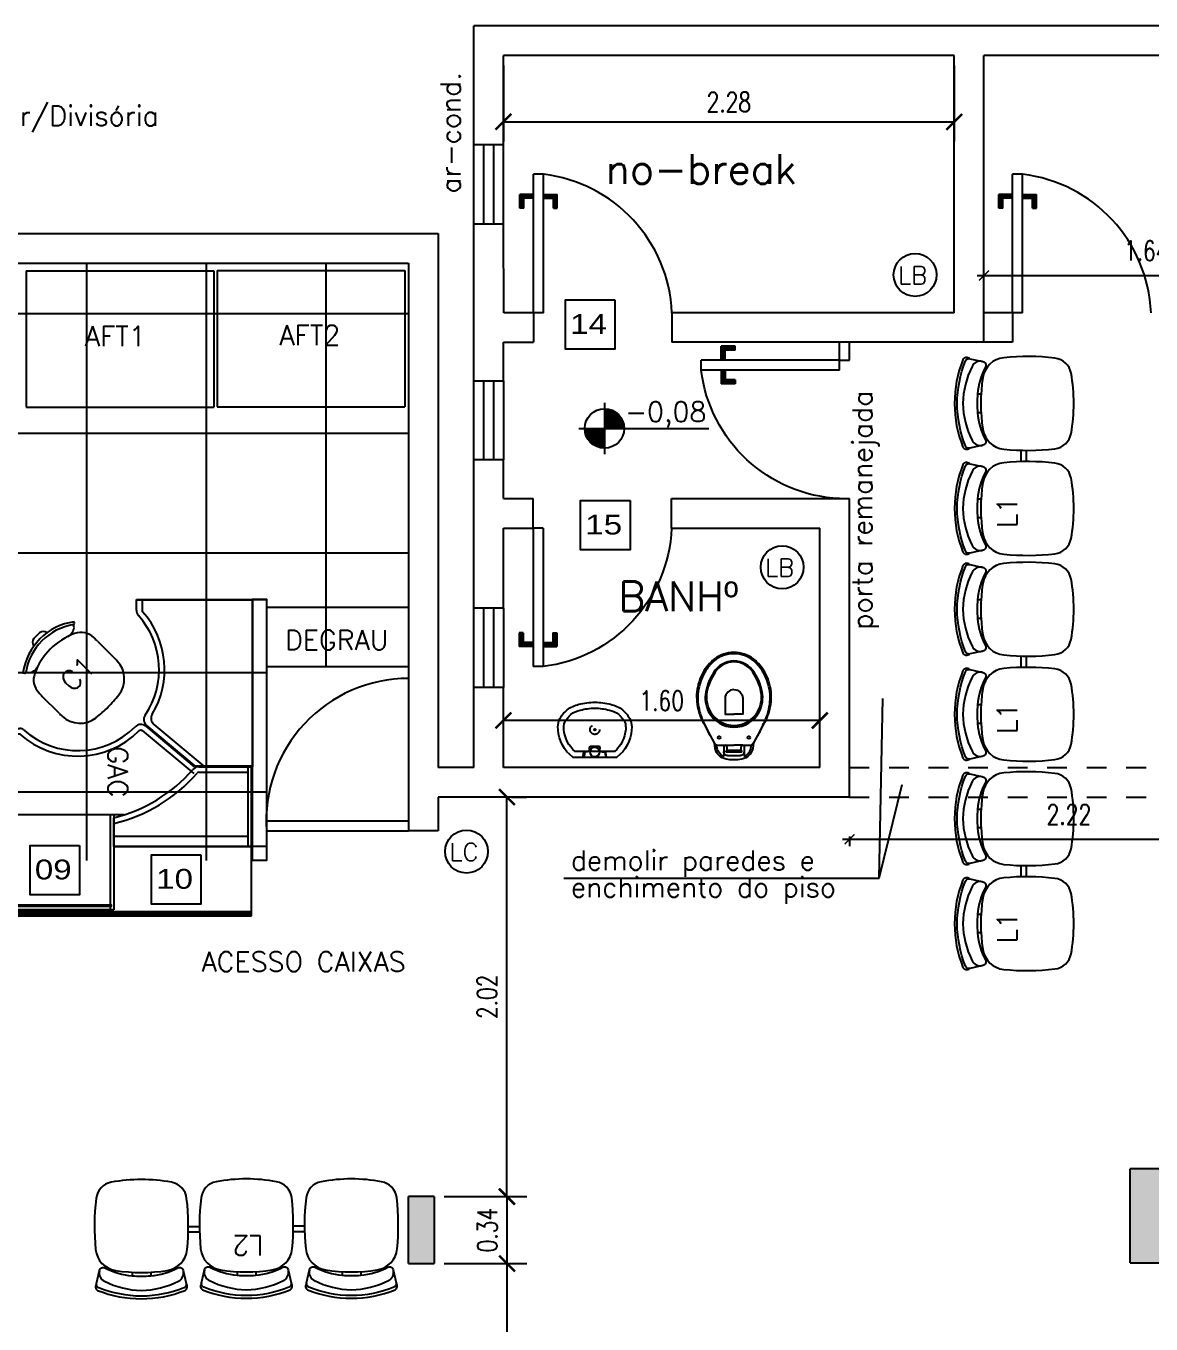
# Model space of a CAD drawing. Extents: x -36.1 to 57, y 1.4 to 46.9.
# Drawn here: x -6.8 to -1.11, y 9.11 to 15.68 of the extents above; entities that cross this region are included whole.
import ezdxf

# ---------------------------------------------------------------- set-up
doc = ezdxf.new("R2010")
doc.units = 0
doc.header["$LTSCALE"] = 0.02
doc.header["$PDMODE"] = 2
doc.linetypes.add('DASHDOT', pattern=[1, 0.5, -0.25, 0, -0.25])
doc.linetypes.add('HIDDEN', pattern=[0.375, 0.25, -0.125])
doc.layers.get('0').update_dxf_attribs({"linetype": 'CONTINUOUS'})
doc.layers.get('DEFPOINTS').update_dxf_attribs({"linetype": 'CONTINUOUS'})
for name, color, linetype in [('A-COTAS', 6, 'CONTINUOUS'), ('ACESSORIOS', 6, 'CONTINUOUS'), ('BLOCOS', 1, 'CONTINUOUS'), ('CADEIRAS', 6, 'CONTINUOUS'), ('CODIGO', 6, 'CONTINUOUS'), ('COTAS', 6, 'CONTINUOUS'), ('DEMOLIR', 4, 'HIDDEN'), ('DIVISORIA', 5, 'CONTINUOUS'), ('ESQUADRIA', 1, 'CONTINUOUS'), ('ESQUADRIA-F', 6, 'CONTINUOUS'), ('ESQUADRIAS-F', 6, 'CONTINUOUS'), ('ESQUADRIAS-G', 1, 'CONTINUOUS'), ('MESA-SUP', 5, 'CONTINUOUS'), ('MESAS', 1, 'CONTINUOUS'), ('PAREDE-SOL', 251, 'CONTINUOUS'), ('PAREDES', 7, 'CONTINUOUS'), ('PISO', 6, 'CONTINUOUS'), ('PISOELEVADO', 6, 'CONTINUOUS'), ('SAN', 6, 'CONTINUOUS'), ('TEXTO', 7, 'CONTINUOUS'), ('TEXTO-F', 6, 'CONTINUOUS')]:
    doc.layers.add(name, color=color, linetype=linetype)
doc.styles.add('COTAS', font='romans.shx', dxfattribs={"width": 0.75})
doc.styles.add('NUMERO', font='arial.ttf', dxfattribs={"width": 1.2, "height": 0.4})
doc.styles.add('ROMANS', font='simplex.shx')
doc.dimstyles.new('COTAS', dxfattribs={"dimtxt": 0.1, "dimasz": 0.08, "dimexe": 0.1, "dimexo": 0.05, "dimgap": 0.05, "dimtad": 1, "dimzin": 0, "dimdsep": 46, "dimtxsty": 'COTAS', "dimblk1": 'ARCHTICK', "dimblk2": 'ARCHTICK', "dimsah": 1, "dimcen": 2.5, "dimclrt": 1, "dimadec": 0, "dimazin": 0, "dimtfac": 1, "dimtdec": 4, "dimtmove": 2, "dimatfit": 3, "dimldrblk": 'ARCHTICK', "dimfxl": 1, "dimtvp": 1, "dimtolj": 1, "dimtzin": 0, "dimarcsym": 0})
doc.dimstyles.new('COTAS_50', dxfattribs={"dimscale": 50, "dimtxt": 0.002, "dimasz": 0.001, "dimexe": 0.0007, "dimexo": 0.004, "dimgap": 0.0015, "dimtad": 1, "dimzin": 0, "dimdsep": 46, "dimtxsty": 'COTAS', "dimblk1": 'ARCHTICK', "dimblk2": 'ARCHTICK', "dimsah": 1, "dimcen": 0.003, "dimdle": 0.0007, "dimaunit": 1, "dimadec": 0, "dimazin": 0, "dimtfac": 1, "dimtdec": 0, "dimtix": 1, "dimtmove": 0, "dimatfit": 3, "dimldrblk": 'ARCHTICK', "dimfxl": 1, "dimtolj": 1, "dimtzin": 0, "dimarcsym": 0})

# ---------------------------------------------------------------- blocks, each defined once
blk = doc.blocks.new('_ARCHTICK')
at = {"color": 0, "linetype": 'ByBlock', "const_width": 0.15}
blk.add_lwpolyline([(-0.5, -0.5), (0.5, 0.5)], dxfattribs=at)
blk = doc.blocks.new('*D77')
at = {"color": 0, "linetype": 'ByBlock'}
for p, q in [((-4.3657, 28.7903), (-4.3657, 30.8103)), ((-4.3426, 30.8103), (-4.2657, 30.8103)), ((-4.6826, 28.7903), (-4.2657, 28.7903))]:
    blk.add_line(p, q, dxfattribs=at)
at = {"layer": 'DEFPOINTS', "color": 0, "linetype": 'ByBlock'}
for p in [(-4.3926, 30.8103), (-4.3657, 30.8103), (-4.7326, 28.7903)]:
    blk.add_point(p, dxfattribs=at)
at = {"color": 0, "linetype": 'ByBlock', "xscale": 0.08, "yscale": 0.08, "zscale": 0.08}
for p, rotation in [((-4.3657, 30.8103), 90), ((-4.3657, 28.7903), 270)]:
    blk.add_blockref('_ARCHTICK', p, dxfattribs=dict(at, rotation=rotation))
at = {"color": 1, "linetype": 'ByBlock', "insert": (-4.4657, 29.8003), "char_height": 0.1, "attachment_point": 5, "rotation": 90, "style": 'COTAS'}
blk.add_mtext('\\A1;2.02', dxfattribs=at)
blk = doc.blocks.new('*D75')
at = {"color": 0, "linetype": 'ByBlock'}
for p, q in [((-4.6826, 28.4508), (-4.2646, 28.4508)), ((-4.3646, 24.5808), (-4.3646, 28.4508)), ((-4.8129, 24.5808), (-4.2646, 24.5808))]:
    blk.add_line(p, q, dxfattribs=at)
at = {"layer": 'DEFPOINTS', "color": 0, "linetype": 'ByBlock'}
for p in [(-4.7326, 28.4508), (-4.3646, 28.4508), (-4.8629, 24.5808)]:
    blk.add_point(p, dxfattribs=at)
at = {"color": 0, "linetype": 'ByBlock', "xscale": 0.08, "yscale": 0.08, "zscale": 0.08}
for p, rotation in [((-4.3646, 28.4508), 90), ((-4.3646, 24.5808), 270)]:
    blk.add_blockref('_ARCHTICK', p, dxfattribs=dict(at, rotation=rotation))
at = {"color": 1, "linetype": 'ByBlock', "insert": (-4.4646, 26.5158), "char_height": 0.1, "attachment_point": 5, "rotation": 90, "style": 'COTAS'}
blk.add_mtext('\\A1;3.87', dxfattribs=at)
blk = doc.blocks.new('*D76')
at = {"color": 0, "linetype": 'ByBlock'}
for p, q in [((-4.6826, 28.7903), (-4.2646, 28.7903)), ((-4.3646, 28.4508), (-4.3646, 28.7903)), ((-4.6826, 28.4508), (-4.2646, 28.4508))]:
    blk.add_line(p, q, dxfattribs=at)
at = {"layer": 'DEFPOINTS', "color": 0, "linetype": 'ByBlock'}
for p in [(-4.7326, 28.7903), (-4.3646, 28.7903), (-4.7326, 28.4508)]:
    blk.add_point(p, dxfattribs=at)
at = {"color": 0, "linetype": 'ByBlock', "xscale": 0.08, "yscale": 0.08, "zscale": 0.08}
for p, rotation in [((-4.3646, 28.7903), 90), ((-4.3646, 28.4508), 270)]:
    blk.add_blockref('_ARCHTICK', p, dxfattribs=dict(at, rotation=rotation))
at = {"color": 1, "linetype": 'ByBlock', "insert": (-4.4646, 28.6205), "char_height": 0.1, "attachment_point": 5, "rotation": 90, "style": 'COTAS'}
blk.add_mtext('\\A1;0.34', dxfattribs=at)
blk = doc.blocks.new('AFT1')
at = {"layer": 'MESAS'}
for p, q in [((0, 0), (0.95, 0)), ((0, 0), (0, -0.69)), ((0.95, 0), (0.95, -0.69)), ((0, -0.69), (0.95, -0.69))]:
    blk.add_line(p, q, dxfattribs=at)
at = {"layer": 'CODIGO', "style": 'ROMANS'}
blk.add_text('AFT1', height=0.1, dxfattribs=at).set_placement((0.2969, -0.3813))
blk = doc.blocks.new('*X16')
at = {"color": 0}
for p, q in [((1170.7261, 1261.4762), (1170.7313, 1261.4814)), ((1170.7261, 1261.4709), (1170.7321, 1261.4769)), ((1170.7261, 1261.4656), (1170.7321, 1261.4716)), ((1170.7261, 1261.4603), (1170.7321, 1261.4663)), ((1170.7261, 1261.455), (1170.7321, 1261.461)), ((1170.7261, 1261.4497), (1170.7321, 1261.4557)), ((1170.7261, 1261.4444), (1170.7321, 1261.4504)), ((1170.7261, 1261.4391), (1170.7321, 1261.4451)), ((1170.7261, 1261.4338), (1170.7321, 1261.4398)), ((1170.7261, 1261.4285), (1170.7321, 1261.4345)), ((1170.7261, 1261.4232), (1170.7321, 1261.4292)), ((1170.7261, 1261.4179), (1170.7321, 1261.4239)), ((1170.7261, 1261.4126), (1170.7321, 1261.4186)), ((1170.7261, 1261.4073), (1170.7321, 1261.4133)), ((1170.7261, 1261.402), (1170.7321, 1261.408)), ((1170.7261, 1261.3967), (1170.7321, 1261.4027)), ((1170.7261, 1261.3914), (1170.7321, 1261.3974)), ((1170.7261, 1261.3861), (1170.7321, 1261.3921)), ((1170.7261, 1261.3808), (1170.7321, 1261.3868)), ((1170.7261, 1261.3755), (1170.7321, 1261.3815)), ((1170.7261, 1261.3702), (1170.7321, 1261.3762)), ((1170.7261, 1261.3649), (1170.7321, 1261.3709)), ((1170.7261, 1261.3595), (1170.7321, 1261.3655)), ((1170.7261, 1261.3542), (1170.7321, 1261.3602)), ((1170.7261, 1261.3489), (1170.7321, 1261.3549)), ((1170.7261, 1261.3436), (1170.7321, 1261.3496)), ((1170.7261, 1261.3383), (1170.7321, 1261.3443)), ((1170.7261, 1261.333), (1170.7321, 1261.339)), ((1170.7261, 1261.3277), (1170.7321, 1261.3337)), ((1170.7261, 1261.3224), (1170.7321, 1261.3284)), ((1170.7261, 1261.3171), (1170.7321, 1261.3231)), ((1170.7261, 1261.3118), (1170.7321, 1261.3178)), ((1170.7261, 1261.3065), (1170.7321, 1261.3125)), ((1170.7261, 1261.3012), (1170.7321, 1261.3072)), ((1170.7261, 1261.2959), (1170.7321, 1261.3019)), ((1170.7261, 1261.2906), (1170.7321, 1261.2966)), ((1170.7261, 1261.2853), (1170.7321, 1261.2913)), ((1170.7261, 1261.28), (1170.7321, 1261.286)), ((1170.7261, 1261.2747), (1170.7321, 1261.2807)), ((1170.7261, 1261.2694), (1170.7321, 1261.2754)), ((1170.7261, 1261.2641), (1170.7321, 1261.2701)), ((1170.7261, 1261.2588), (1170.7321, 1261.2648)), ((1170.7261, 1261.2535), (1170.7321, 1261.2595)), ((1170.7261, 1261.2482), (1170.7321, 1261.2542)), ((1170.7261, 1261.2429), (1170.7321, 1261.2489)), ((1170.7261, 1261.2376), (1170.7321, 1261.2436)), ((1170.7261, 1261.2323), (1170.7321, 1261.2383)), ((1170.7261, 1261.227), (1170.7321, 1261.233)), ((1170.7261, 1261.2217), (1170.7321, 1261.2277)), ((1170.7261, 1261.2164), (1170.7321, 1261.2224)), ((1170.7261, 1261.2111), (1170.7321, 1261.2171)), ((1170.7261, 1261.2058), (1170.7321, 1261.2118)), ((1170.7261, 1261.2005), (1170.7321, 1261.2065)), ((1170.7261, 1261.1951), (1170.7321, 1261.2011)), ((1170.7261, 1261.1898), (1170.7321, 1261.1958)), ((1170.7261, 1261.1845), (1170.7321, 1261.1905)), ((1170.7261, 1261.1792), (1170.7321, 1261.1852)), ((1170.7261, 1261.1739), (1170.7321, 1261.1799)), ((1170.7261, 1261.1686), (1170.7321, 1261.1746)), ((1170.7261, 1261.1633), (1170.7321, 1261.1693)), ((1170.7261, 1261.158), (1170.7321, 1261.164)), ((1170.7261, 1261.1527), (1170.7321, 1261.1587)), ((1170.7261, 1261.1474), (1170.7321, 1261.1534)), ((1170.7261, 1261.1421), (1170.7321, 1261.1481)), ((1170.7261, 1261.1368), (1170.7321, 1261.1428)), ((1170.7261, 1261.1315), (1170.7321, 1261.1375)), ((1170.7261, 1261.1262), (1170.7321, 1261.1322)), ((1170.7261, 1261.1209), (1170.7321, 1261.1269)), ((1170.7261, 1261.1156), (1170.7321, 1261.1216)), ((1170.7261, 1261.1103), (1170.7321, 1261.1163)), ((1170.7261, 1261.105), (1170.7321, 1261.111)), ((1170.7261, 1261.0997), (1170.7321, 1261.1057)), ((1170.7261, 1261.0944), (1170.7321, 1261.1004)), ((1170.7261, 1261.0891), (1170.7321, 1261.0951)), ((1170.7261, 1261.0838), (1170.7321, 1261.0898)), ((1170.7261, 1261.0785), (1170.7321, 1261.0845)), ((1170.7261, 1261.0732), (1170.7321, 1261.0792)), ((1170.7261, 1261.0679), (1170.7321, 1261.0739)), ((1170.7261, 1261.0626), (1170.7321, 1261.0686)), ((1170.7261, 1261.0573), (1170.7321, 1261.0633)), ((1170.7261, 1261.052), (1170.7321, 1261.058)), ((1170.7261, 1261.0467), (1170.7321, 1261.0527)), ((1170.7261, 1261.0414), (1170.7321, 1261.0474)), ((1170.7261, 1261.036), (1170.7321, 1261.042)), ((1170.7261, 1261.0307), (1170.7321, 1261.0367)), ((1170.7261, 1261.0254), (1170.7321, 1261.0314)), ((1170.7261, 1261.0201), (1170.7321, 1261.0261)), ((1170.7261, 1261.0148), (1170.7321, 1261.0208)), ((1170.7261, 1261.0095), (1170.7321, 1261.0155)), ((1170.7261, 1261.0042), (1170.7321, 1261.0102)), ((1170.7261, 1260.9989), (1170.7321, 1261.0049)), ((1170.7261, 1260.9936), (1170.7321, 1260.9996)), ((1170.7261, 1260.9883), (1170.7321, 1260.9943)), ((1170.7261, 1260.983), (1170.7321, 1260.989)), ((1170.7261, 1260.9777), (1170.7321, 1260.9837)), ((1170.7281, 1260.9744), (1170.7321, 1260.9784))]:
    blk.add_line(p, q, dxfattribs=at)
blk = doc.blocks.new('C1')
at = {"layer": 'CADEIRAS'}
for p, q in [((-0.1571, -0.0915), (-0.1627, -0.084)), ((-0.141, -0.1051), (-0.1505, -0.0924)), ((0.1822, -0.1051), (0.1916, -0.0924)), ((0.1982, -0.0915), (0.2039, -0.084)), ((-0.1768, -0.3574), (-0.1768, -0.237)), ((0.218, -0.237), (0.218, -0.3574))]:
    blk.add_line(p, q, dxfattribs=at)
for centre, radius, start, end in [((0.0206, -0.3284), 0.329, 86.41668, 93.58332), ((0.0206, -0.3284), 0.3055, 53.1301, 126.8699), ((0.0206, -0.3284), 0.2914, 54.0396, 125.9604), ((0.0018, -0.0281), 0.0282, 93.58332, 176.62809), ((0.0394, -0.0281), 0.0282, 3.37191, 86.41668), ((-0.0825, -0.2134), 0.094, 114.93883, 178.30739), ((-0.1533, -0.0887), 0.0047, 216.8699, 305.9604), ((-0.1047, -0.0545), 0.0623, 234.34051, 285.73963), ((0.0206, -0.435), 0.3384, 90, 114.93883), ((0.0206, -0.435), 0.3384, 65.06117, 90), ((0.1458, -0.0545), 0.0623, 254.26037, 305.65949), ((0.1236, -0.2134), 0.094, 1.69261, 65.06117), ((0.1944, -0.0887), 0.0047, 234.0396, 323.1301), ((0.7162, -0.237), 0.893, 178.30739, 180), ((-0.675, -0.237), 0.893, 0, 1.69261), ((0.5282, -0.3574), 0.705, 180, 181.72928), ((-0.045, -0.3747), 0.1316, 181.72928, 263.15503), ((0.0861, -0.3747), 0.1316, 276.84497, 358.27072), ((-0.487, -0.3574), 0.705, 358.27072, 360), ((0.0206, 0.1713), 0.6815, 263.15503, 270), ((0.0206, 0.1713), 0.6815, 270, 276.84497)]:
    blk.add_arc(centre, radius, start, end, dxfattribs=at)
at = {"layer": 'CODIGO', "style": 'ROMANS'}
blk.add_text('C1', height=0.1, dxfattribs=at).set_placement((-0.0581, -0.3324))
blk = doc.blocks.new('GAC')
at = {"layer": 'CODIGO', "color": 2}
blk.add_line((1.2, 1.297), (1.2, 0.618), dxfattribs=at)
at = {"layer": 'MESA-SUP'}
for p, q in [((1.25, 1.39), (1.25, 1.32)), ((0, 1.32), (0.8467, 1.32)), ((0.0025, 1.3175), (0.8442, 1.3175)), ((0.0025, 1.3175), (0.8442, 1.3175)), ((1.25, 0.07), (1.25, 0))]:
    blk.add_line(p, q, dxfattribs=at)
blk.add_lwpolyline([(0, 1.32), (-0.0015, 1.32), (-0.0015, 1.39), (0, 1.39)], dxfattribs=at)
for points in [[(1.32, 1.32), (0, 1.32), (0, 1.39), (1.32, 1.39)], [(1.32, 0.07), (0, 0.07), (0, 0), (1.32, 0)]]:
    blk.add_lwpolyline(points, close=True, dxfattribs=at)
at = {"layer": 'MESAS'}
for p, q in [((0, 0.7325), (0, 1.32)), ((0.0025, 0.7325), (0.0025, 1.3175)), ((0.8442, 1.3175), (0.8442, 1.0298)), ((0.8467, 1.32), (0.8467, 1.0328)), ((0.8467, 1.315), (0.8467, 1.03)), ((0.8467, 1.0485), (0.8467, 1.315)), ((1.6, 1.315), (0.8467, 1.315)), ((0.8467, 1.315), (1.25, 1.315)), ((0.9, 1.315), (1.25, 1.315)), ((1.25, 1.302), (1.25, 1.315)), ((1.25, 1.315), (1.25, 0.618)), ((1.58, 1.315), (1.58, 0.075)), ((1.5852, 1.315), (1.5852, 0.075)), ((1.59, 1.315), (1.59, 0.075)), ((1.5941, 1.315), (1.5941, 0.075)), ((1.5973, 1.315), (1.5973, 0.075)), ((1.5993, 1.315), (1.5993, 0.075)), ((1.6, 0.075), (1.6, 1.315)), ((0.8467, 1.297), (1.25, 1.297)), ((0.8747, 1.0485), (0.8747, 1.297)), ((1.25, 0.618), (1.25, 1.302)), ((0.6326, 0.8212), (0.8442, 1.0734)), ((0.6383, 0.7844), (0.8467, 1.0328)), ((0.6417, 0.7807), (0.8467, 1.025)), ((0.0542, 0.7325), (0, 0.7325)), ((0.0622, 0.7636), (0.0025, 0.7636)), ((1.09, 0.6692), (1.09, 0.075)), ((1.09, 0.618), (1.09, 0.6)), ((1.09, 0.618), (1.09, 0.6)), ((1.09, 0.618), (1.57, 0.618)), ((1.09, 0.6), (1.546, 0.6)), ((1.25, 0.618), (1.1043, 0.618)), ((1.552, 0.6), (1.57, 0.6)), ((1.57, 0.618), (1.57, 0.6)), ((1.57, 0.6), (1.57, 0.075)), ((0.6527, 0.075), (0.6527, 0.1423)), ((1.2227, 0.075), (0.6527, 0.075)), ((0.6807, 0.0775), (1.2202, 0.0775)), ((1.09, 0.075), (1.6, 0.075)), ((1.25, 0.093), (1.25, 0.075)), ((1.25, 0.093), (1.546, 0.093)), ((1.25, 0.075), (1.57, 0.075)), ((1.552, 0.093), (1.57, 0.093))]:
    blk.add_line(p, q, dxfattribs=at)
blk.add_lwpolyline([(0.6807, 0.0775), (0.6807, 0.1423, -0.184744), (0.6812, 0.1437, 0.399041), (0.6639, 0.7465, -0.389622), (0.6632, 0.7627), (0.8812, 1.0225)], format="xyb", dxfattribs=at)
blk.add_lwpolyline([(1.552, 0.086), (1.552, 0.607), (1.546, 0.607), (1.546, 0.086)], close=True, dxfattribs=at)
for centre, radius, start, end in [((0.8867, 1.0485), 0.04, 180, 229.04057), ((0.355, 0.436), 0.7711, 13.65202, 49.04057), ((0.8867, 1.0485), 0.012, 180, 229.04057), ((0.355, 0.436), 0.7991, 13.1649, 49.04057), ((0.355, 0.436), 0.4394, 58.9935, 131.79281), ((0.355, 0.436), 0.4114, 55.96883, 131.79281), ((0.6019, 0.8469), 0.04, 238.9935, 320), ((0.0542, 0.7725), 0.04, 270, 311.79281), ((0.6076, 0.8101), 0.04, 235.96883, 320), ((0.6724, 0.755), 0.04, 140, 225.14798), ((0.355, 0.436), 0.41, 318.13186, 45.14798), ((0.6827, 0.1423), 0.03, 138.13186, 180)]:
    blk.add_arc(centre, radius, start, end, dxfattribs=at)
at = {"rotation": 135}
blk.add_blockref('C1', (0.198, 0.2143), dxfattribs=at)
at = {"layer": 'MESAS'}
blk.add_blockref('*X16', (-1169.1801, -1260.8814), dxfattribs=at)
at = {"layer": 'CODIGO', "style": 'ROMANS'}
blk.add_text('GAC', height=0.1, dxfattribs=at).set_placement((0.7435, 0.5887))
blk = doc.blocks.new('LC')
at = {"layer": 'ACESSORIOS'}
blk.add_circle((0, 0), 0.1086, dxfattribs=at)
at = {"layer": 'CODIGO', "style": 'ROMANS'}
blk.add_text('LC', height=0.09, dxfattribs=at).set_placement((-0.0855, -0.047))
blk = doc.blocks.new('AFT2')
at = {"layer": 'MESAS'}
for p, q in [((0, 0), (0.95, 0)), ((0, 0), (0, -0.69)), ((0.95, 0), (0.95, -0.69)), ((0, -0.69), (0.95, -0.69))]:
    blk.add_line(p, q, dxfattribs=at)
at = {"layer": 'CODIGO', "style": 'ROMANS'}
blk.add_text('AFT2', height=0.1, dxfattribs=at).set_placement((0.3152, -0.3775))
blk = doc.blocks.new('A$C33302E0F')
at = {"layer": 'CADEIRAS'}
for p, q in [((0.1848, 0.4548), (0.1848, 0.4727)), ((0.2788, 0.4548), (0.2788, 0.4727)), ((0.7159, 0.4548), (0.7159, 0.4727)), ((0.8099, 0.4548), (0.8099, 0.4727)), ((1.247, 0.4578), (1.247, 0.4757)), ((1.341, 0.4578), (1.341, 0.4757)), ((0.4682, 0.2529), (0.5265, 0.2529)), ((0.4682, 0.2529), (0.4779, 0.2529)), ((0.4692, 0.2247), (0.5256, 0.2247)), ((0.9994, 0.2559), (1.0576, 0.2559)), ((1.0003, 0.2277), (1.0567, 0.2277))]:
    blk.add_line(p, q, dxfattribs=at)
for points in [[(1.5206, 0.5168, 0.481357), (1.5153, 0.5495, 0.097119), (1.294, 0.5921, 0.097119), (1.0728, 0.5495, 0.481357), (1.0675, 0.5168)], [(0.4584, 0.5138, 0.481357), (0.4531, 0.5465, 0.097119), (0.2318, 0.5891, 0.097119), (0.0105, 0.5465, 0.481357), (0.0052, 0.5138)], [(0.1848, 0.4727, 0.100785), (0.0473, 0.4327, -0.49505), (0.0202, 0.4453), (0.0055, 0.5121, -0.365963), (0.0168, 0.5335, -0.0944), (0.2318, 0.5761, -0.0944), (0.4468, 0.5335, -0.365963), (0.4581, 0.5121), (0.4434, 0.4453, -0.49505), (0.4163, 0.4327, 0.100785), (0.2788, 0.4727, 0.100785)], [(0.444, 0.448, 0.344642), (0.419, 0.5003, 0.1068), (0.2318, 0.5474, 0.1068), (0.0446, 0.5003, 0.344642), (0.0196, 0.448)], [(0.9895, 0.5138, 0.481357), (0.9842, 0.5465, 0.097119), (0.7629, 0.5891, 0.097119), (0.5417, 0.5465, 0.481357), (0.5363, 0.5138)], [(0.7159, 0.4727, 0.100785), (0.5784, 0.4327, -0.49505), (0.5513, 0.4453), (0.5366, 0.5121, -0.365963), (0.548, 0.5335, -0.0944), (0.7629, 0.5761, -0.0944), (0.9779, 0.5335, -0.365963), (0.9892, 0.5121), (0.9746, 0.4453, -0.49505), (0.9475, 0.4327, 0.100785), (0.8099, 0.4727, 0.100785)], [(0.9752, 0.448, 0.344642), (0.9501, 0.5003, 0.1068), (0.7629, 0.5474, 0.1068), (0.5758, 0.5003, 0.344642), (0.5507, 0.448)], [(1.247, 0.4757, 0.100785), (1.1095, 0.4357, -0.49505), (1.0824, 0.4483), (1.0677, 0.5151, -0.365963), (1.0791, 0.5365, -0.0944), (1.294, 0.5791, -0.0944), (1.509, 0.5365, -0.365963), (1.5203, 0.5151), (1.5057, 0.4483, -0.49505), (1.4786, 0.4357, 0.100785), (1.341, 0.4757, 0.100785)], [(1.5063, 0.451, 0.344642), (1.4812, 0.5032, 0.1068), (1.294, 0.5504, 0.1068), (1.1069, 0.5032, 0.344642), (1.0818, 0.451)]]:
    blk.add_lwpolyline(points, format="xyb", dxfattribs=at)
for points in [[(0.1008, 0.4459, 0.340817), (0.0005, 0.3401, 0.05523), (0.0028, 0.0813, 0.328643), (0.0792, 0, 0.09095), (0.3844, 0, 0.328643), (0.4608, 0.0813, 0.05523), (0.4631, 0.3401, 0.340817), (0.3628, 0.4459, 0.077917)], [(0.6319, 0.4459, 0.340817), (0.5316, 0.3401, 0.05523), (0.5339, 0.0813, 0.328643), (0.6103, 0, 0.09095), (0.9156, 0, 0.328643), (0.9919, 0.0813, 0.05523), (0.9942, 0.3401, 0.340817), (0.894, 0.4459, 0.077917)], [(1.163, 0.4489, 0.340817), (1.0627, 0.343, 0.05523), (1.065, 0.0843, 0.328643), (1.1414, 0.003, 0.09095), (1.4467, 0.003, 0.328643), (1.523, 0.0843, 0.05523), (1.5254, 0.343, 0.340817), (1.4251, 0.4489, 0.077917)]]:
    blk.add_lwpolyline(points, format="xyb", close=True, dxfattribs=at)
for centre in [(0.2318, -0.0397), (0.7629, -0.0397), (1.294, -0.0367)]:
    blk.add_arc(centre, 0.5146, 84.75947, 95.24053, dxfattribs=at)
at = {"layer": 'CODIGO', "style": 'ROMANS'}
blk.add_text('L2', height=0.1, dxfattribs=at).set_placement((0.6757, 0.2737))
blk = doc.blocks.new('A$C2DC308E3')
at = {"layer": 'CADEIRAS'}
for p, q in [((0.1848, 0.4548), (0.1848, 0.4727)), ((0.2788, 0.4548), (0.2788, 0.4727)), ((0.7159, 0.4548), (0.7159, 0.4727)), ((0.8099, 0.4548), (0.8099, 0.4727)), ((0.4682, 0.2529), (0.5265, 0.2529)), ((0.4682, 0.2529), (0.4779, 0.2529)), ((0.4692, 0.2247), (0.5256, 0.2247))]:
    blk.add_line(p, q, dxfattribs=at)
for points in [[(0.4584, 0.5138, 0.481357), (0.4531, 0.5465, 0.097119), (0.2318, 0.5891, 0.097119), (0.0105, 0.5465, 0.481357), (0.0052, 0.5138)], [(0.1848, 0.4727, 0.100785), (0.0473, 0.4327, -0.49505), (0.0202, 0.4453), (0.0055, 0.5121, -0.365963), (0.0168, 0.5335, -0.0944), (0.2318, 0.5761, -0.0944), (0.4468, 0.5335, -0.365963), (0.4581, 0.5121), (0.4434, 0.4453, -0.49505), (0.4163, 0.4327, 0.100785), (0.2788, 0.4727, 0.100785)], [(0.444, 0.448, 0.344642), (0.419, 0.5003, 0.1068), (0.2318, 0.5474, 0.1068), (0.0446, 0.5003, 0.344642), (0.0196, 0.448)], [(0.9895, 0.5138, 0.481357), (0.9842, 0.5465, 0.097119), (0.7629, 0.5891, 0.097119), (0.5417, 0.5465, 0.481357), (0.5363, 0.5138)], [(0.7159, 0.4727, 0.100785), (0.5784, 0.4327, -0.49505), (0.5513, 0.4453), (0.5366, 0.5121, -0.365963), (0.548, 0.5335, -0.0944), (0.7629, 0.5761, -0.0944), (0.9779, 0.5335, -0.365963), (0.9892, 0.5121), (0.9746, 0.4453, -0.49505), (0.9475, 0.4327, 0.100785), (0.8099, 0.4727, 0.100785)], [(0.9752, 0.448, 0.344642), (0.9501, 0.5003, 0.1068), (0.7629, 0.5474, 0.1068), (0.5758, 0.5003, 0.344642), (0.5507, 0.448)]]:
    blk.add_lwpolyline(points, format="xyb", dxfattribs=at)
for points in [[(0.1008, 0.4459, 0.340817), (0.0005, 0.3401, 0.05523), (0.0028, 0.0813, 0.328643), (0.0792, 0, 0.09095), (0.3844, 0, 0.328643), (0.4608, 0.0813, 0.05523), (0.4631, 0.3401, 0.340817), (0.3629, 0.4459, 0.077917)], [(0.6319, 0.4459, 0.340817), (0.5316, 0.3401, 0.05523), (0.5339, 0.0813, 0.328643), (0.6103, 0, 0.09095), (0.9156, 0, 0.328643), (0.9919, 0.0813, 0.05523), (0.9942, 0.3401, 0.340817), (0.894, 0.4459, 0.077917)]]:
    blk.add_lwpolyline(points, format="xyb", close=True, dxfattribs=at)
for centre in [(0.2318, -0.0397), (0.7629, -0.0397)]:
    blk.add_arc(centre, 0.5146, 84.75947, 95.24053, dxfattribs=at)
at = {"layer": 'CODIGO', "style": 'ROMANS'}
blk.add_text('L1', height=0.1, dxfattribs=at).set_placement((0.1328, 0.273))
blk = doc.blocks.new('A$C00673D98')
at = {"layer": 'SAN'}
for points in [[(0.0886, 0.4572, 0.047116), (0.0887, 0.4577), (0.0932, 0.4869, -0.305161), (0.148, 0.54, -0.049506), (0.188, 0.544, -0.049506), (0.228, 0.54, -0.305161), (0.2828, 0.4869), (0.2873, 0.4577, 0.047116), (0.2874, 0.4572)], [(0.143, 0.47), (0.1075, 0.47, 0.269143), (0.0902, 0.4599), (0.0886, 0.4572, -0.044891), (0.0883, 0.4567), (0.068, 0.42, 0.036783), (0.056, 0.4, 0.0196), (0.035, 0.36, 0.056836), (0.01, 0.3, 0.089116), (0, 0.2, 0.095425), (0.0325, 0.1, 0.091656), (0.088, 0.0345, 0.16072), (0.188, 0, 0.16072), (0.288, 0.0345, 0.091656), (0.3435, 0.1, 0.095425), (0.376, 0.2, 0.089116), (0.366, 0.3, 0.056836), (0.341, 0.36, 0.0196), (0.32, 0.4, 0.036783), (0.308, 0.42), (0.2877, 0.4567, -0.044891), (0.2874, 0.4572), (0.2858, 0.4599, 0.269143), (0.2685, 0.47), (0.233, 0.47)], [(0.137, 0.47), (0.137, 0.5025), (0.137, 0.5209, 0.5854), (0.1309, 0.5244, 0.134872), (0.108, 0.5, 0.082359), (0.1003, 0.4687)], [(0.137, 0.5025, -0.414214), (0.157, 0.5225), (0.188, 0.5225), (0.219, 0.5225, -0.414214), (0.239, 0.5025)], [(0.143, 0.47, 0.414214), (0.153, 0.48), (0.153, 0.493, 0.226163), (0.1504, 0.4984, -0.733322), (0.153, 0.505), (0.188, 0.505), (0.223, 0.505, -0.733322), (0.2256, 0.4984, 0.226163), (0.223, 0.493), (0.223, 0.48, 0.414214), (0.233, 0.47)], [(0.239, 0.47), (0.239, 0.5025), (0.239, 0.5209, -0.5854), (0.2451, 0.5244, -0.134872), (0.268, 0.5, -0.082359), (0.2757, 0.4687)], [(0.068, 0.42), (0.057, 0.4, 0.0204), (0.038, 0.36, 0.050595), (0.0145, 0.3, 0.089432), (0.0065, 0.2, 0.098712), (0.0405, 0.1, 0.072481), (0.088, 0.043, 0.182574), (0.188, 0.007, 0.182574), (0.288, 0.043, 0.072481), (0.3355, 0.1, 0.098712), (0.3695, 0.2, 0.089432), (0.3615, 0.3, 0.050595), (0.338, 0.36, 0.0204), (0.319, 0.4), (0.308, 0.42)], [(0.188, 0.188, -0.394755), (0.143, 0.232), (0.143, 0.312), (0.188, 0.312)], [(0.188, 0.188, 0.394755), (0.233, 0.232), (0.233, 0.312), (0.188, 0.312)]]:
    blk.add_lwpolyline(points, format="xyb", dxfattribs=at)
for points in [[(0.143, 0.47), (0.1879, 0.47)], [(0.153, 0.4965), (0.188, 0.4965), (0.223, 0.4965)], [(0.233, 0.47), (0.1881, 0.47)]]:
    blk.add_lwpolyline(points, dxfattribs=at)
for points in [[(0.316, 0.3, 0.278895), (0.188, 0.3785, 0.278895), (0.06, 0.3, 0.167831), (0.0455, 0.2, 0.098952), (0.086, 0.1, 0.247323), (0.188, 0.043, 0.247323), (0.29, 0.1, 0.098952), (0.3305, 0.2, 0.167831)], [(0.307, 0.3, 0.264523), (0.188, 0.37, 0.264523), (0.069, 0.3, 0.185303), (0.0515, 0.2, 0.106842), (0.093, 0.1, 0.250606), (0.188, 0.048, 0.250606), (0.283, 0.1, 0.106842), (0.3245, 0.2, 0.185303)]]:
    blk.add_lwpolyline(points, format="xyb", close=True, dxfattribs=at)
for centre in [(0.113, 0.431), (0.263, 0.431)]:
    blk.add_circle(centre, 0.0065, dxfattribs=at)
blk = doc.blocks.new('*D180')
at = {"color": 0, "linetype": 'ByBlock'}
for p, q in [((-4.3826, 43.2473), (-4.3826, 43.5347)), ((-2.7826, 43.2473), (-2.7826, 43.5347)), ((-2.7826, 43.4347), (-4.3826, 43.4347))]:
    blk.add_line(p, q, dxfattribs=at)
at = {"layer": 'DEFPOINTS', "color": 0, "linetype": 'ByBlock'}
for p in [(-4.3826, 43.4347), (-4.3826, 43.1973), (-2.7826, 43.1973)]:
    blk.add_point(p, dxfattribs=at)
at = {"color": 0, "linetype": 'ByBlock', "xscale": 0.08, "yscale": 0.08, "zscale": 0.08, "rotation": 180}
blk.add_blockref('_ARCHTICK', (-4.3826, 43.4347), dxfattribs=at)
at = {"color": 0, "linetype": 'ByBlock', "xscale": 0.08, "yscale": 0.08, "zscale": 0.08}
blk.add_blockref('_ARCHTICK', (-2.7826, 43.4347), dxfattribs=at)
at = {"color": 1, "linetype": 'ByBlock', "insert": (-3.5826, 43.5347), "char_height": 0.1, "attachment_point": 5, "style": 'COTAS'}
blk.add_mtext('\\A1;1.60', dxfattribs=at)
blk = doc.blocks.new('A$C7B783AE8')
at = {"layer": 'ESQUADRIAS-F'}
blk.add_arc((-0.0332, 0.7376), 0.7384, 272.57372, 353.18409, dxfattribs=at)
at = {"layer": 'ESQUADRIAS-G'}
for p, q in [((0.5284, 0.75), (0.5284, 0.77)), ((0.5284, 0.77), (0.5984, 0.77)), ((0.5284, 0.75), (0.5784, 0.75)), ((0.5784, 0.7), (0.5784, 0.75)), ((0.5984, 0.7), (0.5984, 0.77)), ((0, 0.7), (0.7, 0.7)), ((0, 0.65), (0, 0.7)), ((0.7, 0.65), (0.7, 0.7)), ((0, 0.65), (0.7, 0.65)), ((0.5284, 0.6), (0.5784, 0.6)), ((0.5284, 0.6), (0.5284, 0.58)), ((0.5784, 0.65), (0.5784, 0.6)), ((0.5984, 0.65), (0.5984, 0.58)), ((0.5284, 0.58), (0.5984, 0.58))]:
    blk.add_line(p, q, dxfattribs=at)
for points in [[(0.5284, 0.75), (0.5784, 0.75), (0.5284, 0.77), (0.5984, 0.77)], [(0.5984, 0.7), (0.5984, 0.77), (0.5784, 0.7), (0.5784, 0.75)], [(0.5284, 0.58), (0.5984, 0.58), (0.5284, 0.6), (0.5784, 0.6)], [(0.5984, 0.58), (0.5984, 0.65), (0.5784, 0.6), (0.5784, 0.65)]]:
    blk.add_solid(points, dxfattribs=at)
blk = doc.blocks.new('A$C7BC71DF2')
at = {"layer": 'SAN'}
blk.add_line((0.0575, 0.2095), (0.0575, 0.1625), dxfattribs=at)
for points in [[(0.28, 0.186, -0.054423), (0.269, 0.106, -0.129975), (0.2405, 0.046, -0.115349), (0.19, 0.006, -0.10182), (0.14, 0, -0.216856), (0.0015, 0.0745, -0.186978), (0, 0.0775), (0, 0.186), (0, 0.2945, -0.186978), (0.0015, 0.2975, -0.216856), (0.14, 0.372, -0.10182), (0.19, 0.366, -0.115349), (0.2405, 0.326, -0.129975), (0.269, 0.266, -0.054423)], [(0.25, 0.186, -0.054504), (0.2397, 0.1124, -0.133347), (0.2173, 0.065, -0.112344), (0.1788, 0.0339, -0.097819), (0.1423, 0.0299, -0.205179), (0.03, 0.0869), (0.03, 0.2852, -0.205179), (0.1423, 0.3421, -0.097819), (0.1788, 0.3381, -0.112344), (0.2173, 0.307, -0.133347), (0.2397, 0.2596, -0.054504)]]:
    blk.add_lwpolyline(points, format="xyb", close=True, dxfattribs=at)
for points in [[(0.0359, 0.2082, -0.511016), (0.03, 0.212), (0.0275, 0.235, 0.298443), (0.0245, 0.239), (0, 0.2405)], [(0.0025, 0.2445), (0.023, 0.2425, -0.358326), (0.0295, 0.236), (0.032, 0.213, 0.447938), (0.0355, 0.2105, -0.216474), (0.0575, 0.2095)], [(0.0359, 0.1638, 0.511016), (0.03, 0.16), (0.0275, 0.137, -0.298443), (0.0245, 0.133), (0, 0.1315)], [(0.0025, 0.1275), (0.023, 0.1295, 0.358326), (0.0295, 0.136), (0.032, 0.159, -0.447938), (0.0355, 0.1615, 0.216474), (0.0575, 0.1625)]]:
    blk.add_lwpolyline(points, format="xyb", dxfattribs=at)
for centre, radius in [((0.028, 0.186), 0.024), ((0.141, 0.186), 0.004)]:
    blk.add_circle(centre, radius, dxfattribs=at)
at = {"layer": 'SAN', "linetype": 'DASHDOT'}
blk.add_circle((0.141, 0.186), 0.024, dxfattribs=at)
blk = doc.blocks.new('LB')
at = {"layer": 'ACESSORIOS'}
blk.add_circle((0, 0), 0.1086, dxfattribs=at)
at = {"layer": 'CODIGO', "style": 'ROMANS'}
blk.add_text('LB', height=0.09, dxfattribs=at).set_placement((-0.0855, -0.047))
blk = doc.blocks.new('*D179')
at = {"color": 0, "linetype": 'ByBlock'}
for p, q in [((-4.3829, 46.7473), (-4.3829, 46.3624)), ((-2.1026, 46.7473), (-2.1026, 46.3624)), ((-4.3829, 46.4624), (-2.1026, 46.4624))]:
    blk.add_line(p, q, dxfattribs=at)
at = {"layer": 'DEFPOINTS', "color": 0, "linetype": 'ByBlock'}
for p in [(-4.3829, 46.7973), (-2.1026, 46.7973), (-2.1026, 46.4624)]:
    blk.add_point(p, dxfattribs=at)
at = {"color": 0, "linetype": 'ByBlock', "xscale": 0.08, "yscale": 0.08, "zscale": 0.08, "rotation": 180}
blk.add_blockref('_ARCHTICK', (-4.3829, 46.4624), dxfattribs=at)
at = {"color": 0, "linetype": 'ByBlock', "xscale": 0.08, "yscale": 0.08, "zscale": 0.08}
blk.add_blockref('_ARCHTICK', (-2.1026, 46.4624), dxfattribs=at)
at = {"color": 1, "linetype": 'ByBlock', "insert": (-3.2428, 46.5624), "char_height": 0.1, "attachment_point": 5, "style": 'COTAS'}
blk.add_mtext('\\A1;2.28', dxfattribs=at)
blk = doc.blocks.new('*D236')
at = {"color": 0, "linetype": 'ByBlock'}
for p, q in [((-1.9526, 14.4269), (-1.9526, 14.45)), ((-0.3111, 14.4269), (-0.3111, 14.45)), ((-1.9876, 14.415), (-0.2761, 14.415))]:
    blk.add_line(p, q, dxfattribs=at)
at = {"layer": 'DEFPOINTS', "color": 0, "linetype": 'ByBlock'}
for p in [(-0.3111, 14.415), (-1.9526, 14.2269), (-0.3111, 14.2269)]:
    blk.add_point(p, dxfattribs=at)
at = {"color": 0, "linetype": 'ByBlock', "xscale": 0.05, "yscale": 0.05, "zscale": 0.05, "rotation": 180}
blk.add_blockref('_ARCHTICK', (-1.9526, 14.415), dxfattribs=at)
at = {"color": 0, "linetype": 'ByBlock', "xscale": 0.05, "yscale": 0.05, "zscale": 0.05}
blk.add_blockref('_ARCHTICK', (-0.3111, 14.415), dxfattribs=at)
at = {"color": 0, "linetype": 'ByBlock', "insert": (-1.1319, 14.54), "char_height": 0.1, "attachment_point": 5, "style": 'COTAS'}
blk.add_mtext('\\A1;1.64', dxfattribs=at)
blk = doc.blocks.new('*D237')
at = {"color": 0, "linetype": 'ByBlock'}
for p, q in [((-2.6676, 11.5638), (-0.3776, 11.5638)), ((-2.6326, 11.5769), (-2.6326, 11.5288)), ((-0.4126, 11.5769), (-0.4126, 11.5288))]:
    blk.add_line(p, q, dxfattribs=at)
at = {"layer": 'DEFPOINTS', "color": 0, "linetype": 'ByBlock'}
for p in [(-2.6326, 11.7769), (-0.4126, 11.7769), (-0.4126, 11.5638)]:
    blk.add_point(p, dxfattribs=at)
at = {"color": 0, "linetype": 'ByBlock', "xscale": 0.05, "yscale": 0.05, "zscale": 0.05, "rotation": 180}
blk.add_blockref('_ARCHTICK', (-2.6326, 11.5638), dxfattribs=at)
at = {"color": 0, "linetype": 'ByBlock', "xscale": 0.05, "yscale": 0.05, "zscale": 0.05}
blk.add_blockref('_ARCHTICK', (-0.4126, 11.5638), dxfattribs=at)
at = {"color": 0, "linetype": 'ByBlock', "insert": (-1.5226, 11.6888), "char_height": 0.1, "attachment_point": 5, "style": 'COTAS'}
blk.add_mtext('\\A1;2.22', dxfattribs=at)

msp = doc.modelspace()

# ---------------------------------------------------------------- hatches: boundary and pattern name
at = {"layer": 'PAREDE-SOL'}
for points in [[(-0.1626, 9.4208), (-0.1626, 9.8969), (-1.2133, 9.8969), (-1.2133, 9.4208)], [(-4.7326, 9.7569), (-4.8626, 9.7569), (-4.8626, 9.4174), (-4.7326, 9.4174)]]:
    msp.add_hatch(color=256, dxfattribs=at).paths.add_polyline_path(points)

# ---------------------------------------------------------------- linework, layer by layer
at = {"layer": 'COTAS'}
for p, q in [((-3.872, 13.7714), (-3.872, 13.5114)), ((-4.002, 13.6414), (-3.3448, 13.6414)), ((-2.4826, 11.3677), (-2.4632, 12.2761)), ((-2.4826, 11.3677), (-2.3665, 11.8412)), ((-4.0782, 11.3677), (-2.4826, 11.3677))]:
    msp.add_line(p, q, dxfattribs=at)
at = {"layer": 'COTAS', "const_width": 0.1}
for points in [[(-3.822, 13.6414, 0.414214), (-3.872, 13.6914, 1)], [(-3.922, 13.6414, 0.414214), (-3.872, 13.5914, 0.414214)]]:
    msp.add_lwpolyline(points, format="xyb", dxfattribs=at)
at = {"layer": 'COTAS'}
msp.add_circle((-3.872, 13.6414), 0.1, dxfattribs=at)
at = {"layer": 'DEMOLIR'}
for p, q in [((-2.6326, 11.9269), (-0.4126, 11.9269)), ((-2.6326, 11.7769), (-0.4126, 11.7769))]:
    msp.add_line(p, q, dxfattribs=at)
at = {"layer": 'DIVISORIA'}
for p, q in [((-2.6826, 13.9869), (-2.6826, 14.0769)), ((-2.6326, 13.9869), (-2.6326, 14.0769)), ((-2.6826, 13.9869), (-2.6326, 13.9869))]:
    msp.add_line(p, q, dxfattribs=at)
at = {"layer": 'ESQUADRIA'}
for p, q in [((-4.5326, 14.6769), (-4.5326, 15.0769)), ((-4.4826, 14.6769), (-4.4826, 15.0769)), ((-4.4317, 14.6769), (-4.4321, 15.0769)), ((-4.3817, 14.6769), (-4.3821, 15.0769)), ((-4.5326, 13.4819), (-4.5326, 13.8819)), ((-4.4826, 13.4819), (-4.4826, 13.8819)), ((-4.4329, 13.8819), (-4.4329, 13.4819)), ((-4.3829, 13.8819), (-4.3829, 13.4819)), ((-4.5326, 12.3319), (-4.5326, 12.7319)), ((-4.4826, 12.3319), (-4.4826, 12.7319)), ((-4.4326, 12.7319), (-4.4326, 12.3319)), ((-4.3826, 12.7319), (-4.3826, 12.3319))]:
    msp.add_line(p, q, dxfattribs=at)
at = {"layer": 'ESQUADRIA-F'}
msp.add_arc((-4.8626, 11.6569), 0.72, 90, 183.98208, dxfattribs=at)
at = {"layer": 'PAREDES'}
for p, q in [((7.3674, 15.6769), (-4.5326, 15.6769)), ((-4.5326, 15.0769), (-4.5326, 15.6769)), ((-4.5326, 15.0769), (-4.5326, 15.6769)), ((-2.1026, 15.5269), (-4.3829, 15.5269)), ((-4.3821, 15.0769), (-4.3829, 15.5269)), ((-2.1026, 14.2269), (-2.1026, 15.5269)), ((-0.3126, 15.5269), (-1.9526, 15.5269)), ((-1.9526, 14.0769), (-1.9526, 15.5269)), ((-4.5326, 15.0769), (-4.3821, 15.0769)), ((-4.5326, 13.8819), (-4.5326, 14.6769)), ((-4.5326, 14.6769), (-4.3817, 14.6769)), ((-4.3804, 14.2269), (-4.3817, 14.6769)), ((-12.5126, 14.6269), (-4.7126, 14.6269)), ((-4.7126, 14.6269), (-4.7126, 11.9269)), ((-10.9726, 14.4769), (-4.8626, 14.4769)), ((-4.8626, 14.4769), (-4.8626, 11.6069)), ((-4.2304, 14.2269), (-4.3804, 14.2269)), ((-4.2304, 14.2269), (-4.2304, 14.0769)), ((-2.1026, 14.2269), (-3.5304, 14.2269)), ((-3.5304, 14.2269), (-3.5304, 14.0769)), ((-1.8075, 14.2269), (-1.9526, 14.2269)), ((-1.8075, 14.2269), (-1.8075, 14.0769)), ((-4.3829, 14.0769), (-4.2304, 14.0769)), ((-4.3829, 13.8819), (-4.3829, 14.0769)), ((-1.9526, 14.0769), (-3.5304, 14.0769)), ((-1.8075, 14.0769), (-1.9526, 14.0769)), ((-4.5326, 13.8819), (-4.3829, 13.8819)), ((-4.5326, 12.7319), (-4.5326, 13.4819)), ((-4.3829, 13.4819), (-4.5326, 13.4819)), ((-4.3829, 13.2869), (-4.3829, 13.4819)), ((-4.3829, 13.2869), (-4.2326, 13.2869)), ((-4.2326, 13.1369), (-4.2326, 13.2869)), ((-3.5326, 13.2869), (-2.6326, 13.2869)), ((-3.5326, 13.1369), (-3.5326, 13.2869)), ((-2.6326, 11.7769), (-2.6326, 13.2869)), ((-4.3826, 13.1369), (-4.2326, 13.1369)), ((-4.3826, 12.7319), (-4.3826, 13.1369)), ((-3.5326, 13.1369), (-2.7826, 13.1369)), ((-2.7826, 11.9269), (-2.7826, 13.1369)), ((-4.3826, 12.7319), (-4.5326, 12.7319)), ((-4.5326, 11.9269), (-4.5326, 12.3319)), ((-4.3826, 12.3319), (-4.5326, 12.3319)), ((-4.3826, 11.9269), (-4.3826, 12.3319)), ((-4.5326, 11.9269), (-4.7126, 11.9269)), ((-2.7826, 11.9269), (-4.3826, 11.9269)), ((-4.7126, 11.7769), (-4.7126, 11.6069)), ((-2.6326, 11.7769), (-4.7126, 11.7769)), ((-4.7126, 11.6069), (-4.8626, 11.6069)), ((-0.1626, 9.8969), (-1.2133, 9.8969)), ((-1.2133, 9.4208), (-1.2133, 9.8969)), ((-4.7326, 9.7569), (-4.8626, 9.7569)), ((-4.8626, 9.4174), (-4.8626, 9.7569)), ((-4.7326, 9.7569), (-4.7326, 9.4174)), ((-4.8626, 9.4174), (-4.7326, 9.4174)), ((-1.2133, 9.4208), (-0.1626, 9.4208))]:
    msp.add_line(p, q, dxfattribs=at)
at = {"layer": 'PISO'}
for p, q in [((-5.5826, 12.7373), (-4.8626, 12.7373)), ((-5.5826, 12.4373), (-4.8626, 12.4373)), ((-5.5826, 11.6569), (-4.8626, 11.6569)), ((-5.5826, 11.6069), (-4.8626, 11.6069))]:
    msp.add_line(p, q, dxfattribs=at)
at = {"layer": 'PISOELEVADO'}
for p, q in [((-6.4892, 11.4569), (-6.4892, 14.4769)), ((-5.8842, 11.4569), (-5.8842, 14.4769)), ((-5.2792, 12.4373), (-5.2792, 14.4769)), ((-9.3619, 14.2229), (-4.8626, 14.2229)), ((-10.9726, 13.6179), (-4.8626, 13.6179)), ((-10.9726, 13.0129), (-4.8626, 13.0129)), ((-10.9726, 12.4079), (-5.5826, 12.4079)), ((-10.9726, 11.8029), (-5.5822, 11.8029))]:
    msp.add_line(p, q, dxfattribs=at)
at = {"layer": 'TEXTO-F'}
for points in [[(-3.8193, 14.2917), (-3.8193, 14.0417), (-4.0693, 14.0417), (-4.0693, 14.2917)], [(-3.7427, 13.2772), (-3.7427, 13.0272), (-3.9927, 13.0272), (-3.9927, 13.2772)]]:
    msp.add_lwpolyline(points, close=True, dxfattribs=at)
at = {"layer": 'TEXTO-F', "color": 170}
for points in [[(-6.5269, 11.5328), (-6.5269, 11.2828), (-6.7769, 11.2828), (-6.7769, 11.5328)], [(-5.9133, 11.4856), (-5.9133, 11.2356), (-6.1633, 11.2356), (-6.1633, 11.4856)]]:
    msp.add_lwpolyline(points, close=True, dxfattribs=at)

# ---------------------------------------------------------------- block references
at = {"layer": 'BLOCOS'}
for name, p in [('LB', (-2.3007, 14.4177)), ('AFT1', (-6.7973, 14.4392)), ('AFT2', (-5.8315, 14.4405)), ('LB', (-2.9732, 12.9391)), ('LC', (-4.5697, 11.5013))]:
    msp.add_blockref(name, p, dxfattribs=at)
at = {"layer": 'BLOCOS', "rotation": 270}
msp.add_blockref('GAC', (-6.9719, 12.7769), dxfattribs=at)
at = {"layer": 'PAREDES'}
for name, p, rotation in [('A$C2DC308E3', (-1.5121, 13.005), 89.99999999999999), ('A$C2DC308E3', (-1.5121, 11.9641), 89.99999999999999), ('A$C2DC308E3', (-1.5121, 10.905), 89.99999999999999), ('A$C33302E0F', (-4.92, 9.8318), 180)]:
    msp.add_blockref(name, p, dxfattribs=dict(at, rotation=rotation))
at = {"layer": 'PISO'}
for name, p, rotation in [('A$C7B783AE8', (-3.5304, 14.2269), 90), ('A$C7B783AE8', (-1.1075, 14.2269), 90), ('A$C00673D98', (-3.0289, 12.5089), 180)]:
    msp.add_blockref(name, p, dxfattribs=dict(at, rotation=rotation))
at = {"layer": 'PISO', "xscale": -1}
msp.add_blockref('A$C7B783AE8', (-2.6826, 13.2869), dxfattribs=at)
at = {"layer": 'PISO', "xscale": -1, "rotation": 90}
msp.add_blockref('A$C7B783AE8', (-3.5326, 13.1369), dxfattribs=at)
at = {"layer": 'SAN', "rotation": 90}
msp.add_blockref('A$C7BC71DF2', (-3.7347, 11.9771), dxfattribs=at)

# ---------------------------------------------------------------- texts
at = {"layer": 'COTAS', "style": 'COTAS'}
for s, p in [('ar-cond.', (-4.6005, 14.8302)), ('porta remanejada', (-2.5182, 12.6244))]:
    msp.add_text(s, height=0.1, rotation=90, dxfattribs=at).set_placement(p)
for s, p in [('Parede a Demolir/Divisória', (-7.957, 15.1726)), ('-0,08', (-3.7678, 13.6759)), ('DEGRAU', (-5.4874, 12.5213)), ('demolir paredes e', (-4.0421, 11.4072)), ('enchimento do piso', (-4.0421, 11.2711)), ('ACESSO CAIXAS', (-5.91, 10.8946))]:
    msp.add_text(s, height=0.1, dxfattribs=at).set_placement(p)
at = {"layer": 'TEXTO', "style": 'COTAS'}
for s, p in [('no-break', (-3.865, 14.8784)), ('BANHº ', (-3.8005, 12.7166))]:
    msp.add_text(s, height=0.15, dxfattribs=at).set_placement(p)
at = {"layer": 'TEXTO-F', "style": 'NUMERO', "width": 1.2}
for s, p in [('14', (-4.0455, 14.1196)), ('15', (-3.9689, 13.1051)), ('09', (-6.753, 11.3607)), ('10', (-6.1395, 11.3135))]:
    msp.add_text(s, height=0.1, dxfattribs=at).set_placement(p)

# ---------------------------------------------------------------- dimensions: what is measured, and where the dimension line sits
at = {"layer": 'A-COTAS'}
for p1, p2, distance, picture, middle in [((-1.9526, 14.2269), (-0.3111, 14.2269), 0.1881, '*D236', (-1.1319, 14.54)), ((-2.6326, 11.7769), (-0.4126, 11.7769), -0.2131, '*D237', (-1.5226, 11.6888))]:
    dim = msp.add_aligned_dim(p1=p1, p2=p2, distance=distance, dimstyle='COTAS_50', dxfattribs=at)
    dim.commit()
    dim.dimension.update_dxf_attribs({"geometry": picture, "text_midpoint": middle})
at = {"layer": 'COTAS'}
for base, p1, p2, picture, middle in [((-2.1026, 15.1921), (-4.3829, 15.5269), (-2.1026, 15.5269), '*D179', (-3.2428, 15.2921)), ((-4.3826, 12.1644), (-2.7826, 11.9269), (-4.3826, 11.9269), '*D180', (-3.5826, 12.2644))]:
    dim = msp.add_linear_dim(base=base, p1=p1, p2=p2, dimstyle='COTAS', dxfattribs=at)
    dim.commit()
    dim.dimension.update_dxf_attribs({"geometry": picture, "text_midpoint": middle, "insert": (0, -31.2703)})
for base, p1, p2, picture, middle in [((-4.3657, 11.7769), (-4.7326, 9.7569), (-4.3926, 11.7769), '*D77', (-4.4657, 10.7669)), ((-4.3646, 9.7569), (-4.7326, 9.4174), (-4.7326, 9.7569), '*D76', (-4.4646, 9.5872)), ((-4.3646, 9.4174), (-4.8629, 5.5474), (-4.7326, 9.4174), '*D75', (-4.4646, 7.4824))]:
    dim = msp.add_linear_dim(base=base, p1=p1, p2=p2, angle=90, dimstyle='COTAS', dxfattribs=at)
    dim.commit()
    dim.dimension.update_dxf_attribs({"geometry": picture, "text_midpoint": middle, "insert": (0, -19.0334)})

doc.saveas('drawing.dxf')
